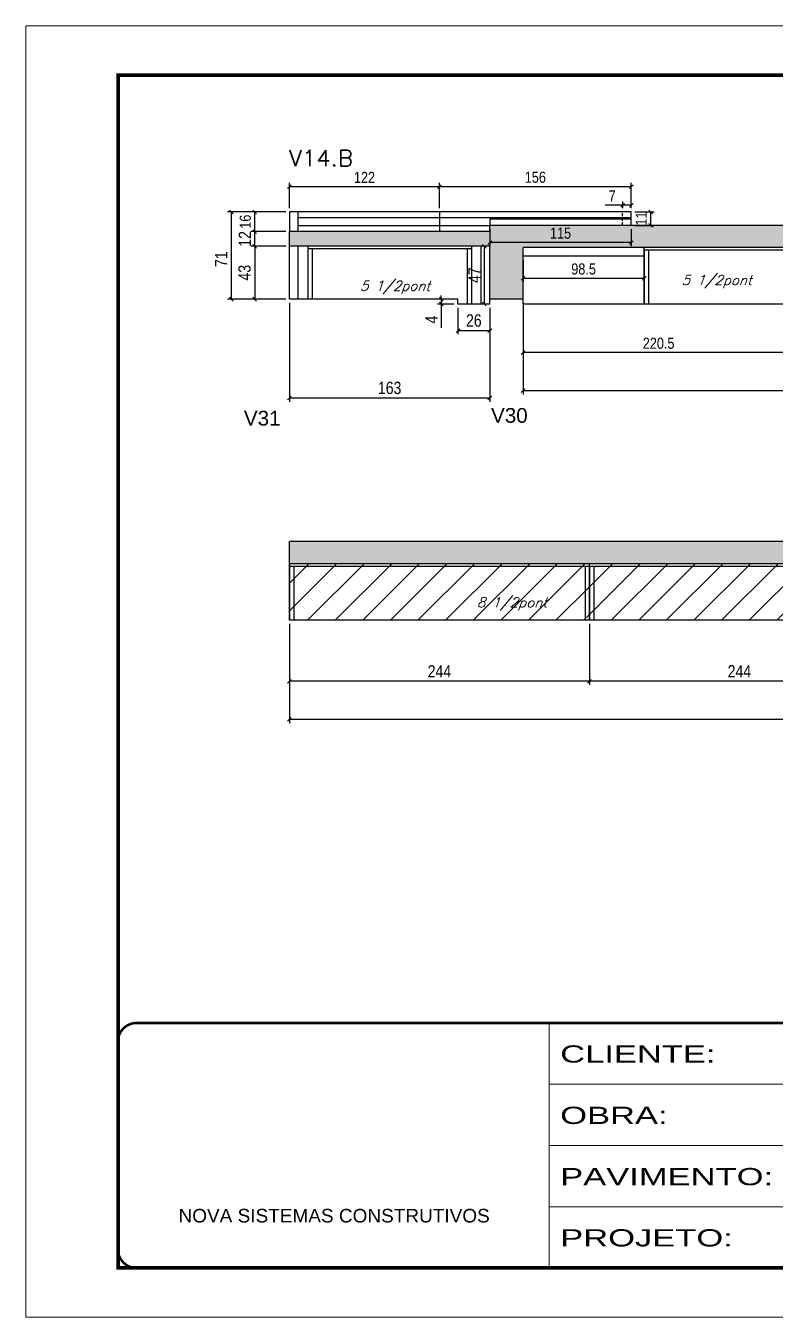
# Model space of a CAD drawing. Extents: x -10448 to -1189, y -11772 to 17235.
# Drawn here: x -10448 to -9839, y 10051 to 11101 of the extents above; entities that cross this region are included whole.
import ezdxf

# ---------------------------------------------------------------- set-up
doc = ezdxf.new("R2010")
doc.units = 0
for name, pattern in [('CONTINUO', [0]), ('DASHED', [0.75, 0.5, -0.25]), ('HIDDEN', [0.375, 0.25, -0.125])]:
    doc.linetypes.add(name, pattern=pattern)
for name, color, linetype in [('5', 5, 'Continuous'), ('COTA', 241, 'Continuous'), ('Painéis', 200, 'Continuous'), ('Reaproveitamento', 251, 'Continuous'), ('SARR_2.2x7', 40, 'Continuous'), ('SARR_3.5x7', 81, 'Continuous'), ('SARR_EDITAR', 141, 'Continuous'), ('texto', 7, 'Continuous')]:
    doc.layers.add(name, color=color, linetype=linetype)
for name, color, linetype, lineweight in [('Folhas', 255, 'Continuous', 9), ('SARRAFO DE PRESSAO', 251, 'DASHED', 9), ('Texto Seção', 7, 'Continuous', 15)]:
    doc.layers.add(name, color=color, linetype=linetype, lineweight=lineweight)
doc.styles.add('ARIAL', font='arial.ttf')
doc.styles.add('COTA TECNICA', font='techl___.ttf', dxfattribs={"height": 10})
doc.styles.add('COTA TECNICA-50', font='techl___.ttf', dxfattribs={"height": 9})
doc.styles.add('REGUA-120', font='ROMANS.shx', dxfattribs={"height": 15})
doc.styles.add('Romans', font='romans.shx')
doc.styles.get("Standard").update_dxf_attribs({"font": 'arial.ttf'})
doc.styles.add('Tecnologia', font='')
doc.styles.get('Tecnologia').set_extended_font_data('Forgotten Futurist')
doc.dimstyles.new('COTA PAINEL-50', dxfattribs={"dimtxt": 9, "dimasz": 3, "dimexe": 3, "dimexo": 3, "dimgap": 3, "dimtad": 1, "dimdec": 1, "dimzin": 12, "dimdsep": 46, "dimtxsty": 'COTA TECNICA-50', "dimblk1": 'OBLIQUE', "dimblk2": 'OBLIQUE', "dimsah": 1, "dimcen": 0.9, "dimclrd": 4, "dimclre": 4, "dimclrt": 240, "dimadec": 1, "dimazin": 3, "dimtfac": 1, "dimtdec": 1, "dimtmove": 0, "dimatfit": 3, "dimfxl": 1, "dimtolj": 1, "dimtzin": 12, "dimarcsym": 0})
doc.dimstyles.new('PAINEL', dxfattribs={"dimtxt": 10, "dimasz": 3, "dimexe": 3, "dimexo": 3, "dimgap": 3, "dimtad": 1, "dimdec": 1, "dimzin": 12, "dimdsep": 46, "dimtxsty": 'COTA TECNICA', "dimblk1": 'OBLIQUE', "dimblk2": 'OBLIQUE', "dimsah": 1, "dimcen": 0.9, "dimclrd": 4, "dimclre": 4, "dimclrt": 240, "dimadec": 1, "dimazin": 3, "dimtfac": 1, "dimtdec": 1, "dimtmove": 0, "dimatfit": 3, "dimfxl": 1, "dimtolj": 1, "dimtzin": 12, "dimarcsym": 0})
pattern_1 = [(45, (-146003.818, -21893.775), (-11.2253202, 11.2253202), [])]

# ---------------------------------------------------------------- blocks, each defined once
blk = doc.blocks.new('9999999999')
at = {"color": 30, "linetype": 'CONTINUO'}
for p, q in [((98564.6, 34230.2), (98564.6, 34429.4)), ((98564.6, 34379.6), (99584, 34379.6)), ((98564.6, 34329.8), (99488, 34329.8)), ((98564.6, 34280), (99488, 34280))]:
    blk.add_line(p, q, dxfattribs=at)
at = {"color": 30, "linetype": 'CONTINUO', "const_width": 2}
blk.add_lwpolyline([(99584, 34230.2), (99584, 34414.4, 0.414214), (99569, 34429.4), (98229, 34429.4, 0.414214), (98214, 34414.4), (98214, 34245.2, 0.414214), (98229, 34230.2), (99584, 34230.2)], format="xyb", dxfattribs=at)
at = {"layer": 'Folhas'}
blk.add_lwpolyline([(98139, 34190.2), (99624, 34190.2), (99624, 35240.2), (98139, 35240.2)], close=True, dxfattribs=at)
at = {"layer": 'Folhas', "color": 30, "const_width": 3}
blk.add_lwpolyline([(98214, 34230.2), (99584, 34230.2), (99584, 35200.2), (98214, 35200.2)], close=True, dxfattribs=at)
at = {"color": 7, "linetype": 'Continuous', "ltscale": 5, "style": 'ARIAL'}
blk.add_text('NOVA SISTEMAS CONSTRUTIVOS', height=11.059, dxfattribs=at).set_placement((98263.2, 34267.2))
at = {"layer": 'Folhas', "color": 7, "style": 'Tecnologia', "width": 1.5}
for s, p in [('CLIENTE:', (98573.7, 34397.2)), ('OBRA:', (98573.7, 34347.3)), ('PAVIMENTO:', (98573.7, 34297.5)), ('PROJETO:', (98573.7, 34247.7))]:
    blk.add_text(s, height=14, dxfattribs=at).set_placement(p)
blk = doc.blocks.new('_Oblique')
at = {"color": 0, "linetype": 'ByBlock', "lineweight": -2}
blk.add_line((-0.5, -0.5), (0.5, 0.5), dxfattribs=at)
blk = doc.blocks.new('*D389')
at = {"layer": 'COTA', "color": 4, "linetype": 'ByBlock', "lineweight": -2, "transparency": 16777216}
for p, q in [((-10233.8, 10615), (-10233.8, 10534.4)), ((-9257.8, 10615), (-9257.8, 10534.4)), ((-9257.8, 10537.4), (-10233.8, 10537.4))]:
    blk.add_line(p, q, dxfattribs=at)
at = {"layer": 'Defpoints', "color": 0, "linetype": 'ByBlock', "transparency": 16777216}
for p in [(-10233.8, 10618), (-9257.8, 10618), (-10233.8, 10537.4)]:
    blk.add_point(p, dxfattribs=at)
at = {"layer": 'COTA', "color": 4, "linetype": 'ByBlock', "lineweight": -2, "transparency": 16777216, "xscale": 3, "yscale": 3, "zscale": 3, "rotation": 180}
blk.add_blockref('_Oblique', (-10233.8, 10537.4), dxfattribs=at)
at = {"layer": 'COTA', "color": 4, "linetype": 'ByBlock', "lineweight": -2, "transparency": 16777216, "xscale": 3, "yscale": 3, "zscale": 3}
blk.add_blockref('_Oblique', (-9257.8, 10537.4), dxfattribs=at)
at = {"layer": 'COTA', "color": 240, "linetype": 'ByBlock', "transparency": 16777216, "insert": (-9745.8, 10545.6), "char_height": 10, "attachment_point": 5, "style": 'COTA TECNICA'}
blk.add_mtext('\\A1;976', dxfattribs=at)
blk = doc.blocks.new('*D390')
at = {"layer": 'COTA', "color": 4, "linetype": 'ByBlock', "lineweight": -2, "transparency": 16777216}
for p, q in [((-9989.8, 10593), (-9989.8, 10565.4)), ((-10233.8, 10580.8), (-10233.8, 10565.4)), ((-9989.8, 10568.4), (-10233.8, 10568.4))]:
    blk.add_line(p, q, dxfattribs=at)
at = {"layer": 'Defpoints', "color": 0, "linetype": 'ByBlock', "transparency": 16777216}
for p in [(-9989.8, 10596), (-10233.8, 10583.8), (-10233.8, 10568.4)]:
    blk.add_point(p, dxfattribs=at)
at = {"layer": 'COTA', "color": 4, "linetype": 'ByBlock', "lineweight": -2, "transparency": 16777216, "xscale": 3, "yscale": 3, "zscale": 3, "rotation": 180}
blk.add_blockref('_Oblique', (-10233.8, 10568.4), dxfattribs=at)
at = {"layer": 'COTA', "color": 4, "linetype": 'ByBlock', "lineweight": -2, "transparency": 16777216, "xscale": 3, "yscale": 3, "zscale": 3}
blk.add_blockref('_Oblique', (-9989.8, 10568.4), dxfattribs=at)
at = {"layer": 'COTA', "color": 240, "linetype": 'ByBlock', "transparency": 16777216, "insert": (-10111.8, 10576.5), "char_height": 10, "attachment_point": 5, "style": 'COTA TECNICA'}
blk.add_mtext('\\A1;244', dxfattribs=at)
blk = doc.blocks.new('*D1468')
at = {"layer": 'COTA', "color": 4, "linetype": 'ByBlock', "lineweight": -2, "transparency": 16777216}
for p, q in [((-9989.8, 10615), (-9989.8, 10565.4)), ((-9745.8, 10615), (-9745.8, 10565.4)), ((-9745.8, 10568.4), (-9989.8, 10568.4))]:
    blk.add_line(p, q, dxfattribs=at)
at = {"layer": 'Defpoints', "color": 0, "linetype": 'ByBlock', "transparency": 16777216}
for p in [(-9989.8, 10618), (-9745.8, 10618), (-9989.8, 10568.4)]:
    blk.add_point(p, dxfattribs=at)
at = {"layer": 'COTA', "color": 4, "linetype": 'ByBlock', "lineweight": -2, "transparency": 16777216, "xscale": 3, "yscale": 3, "zscale": 3, "rotation": 180}
blk.add_blockref('_Oblique', (-9989.8, 10568.4), dxfattribs=at)
at = {"layer": 'COTA', "color": 4, "linetype": 'ByBlock', "lineweight": -2, "transparency": 16777216, "xscale": 3, "yscale": 3, "zscale": 3}
blk.add_blockref('_Oblique', (-9745.8, 10568.4), dxfattribs=at)
at = {"layer": 'COTA', "color": 240, "linetype": 'ByBlock', "transparency": 16777216, "insert": (-9867.8, 10576.5), "char_height": 10, "attachment_point": 5, "style": 'COTA TECNICA'}
blk.add_mtext('\\A1;244', dxfattribs=at)
blk = doc.blocks.new('*D396')
at = {"layer": 'COTA', "color": 4, "linetype": 'ByBlock', "lineweight": -2, "transparency": 16777216}
for p, q in [((-10043.7, 10876.1), (-10043.7, 10801.6)), ((-9091.2, 10872.1), (-9091.2, 10801.6)), ((-9091.2, 10804.6), (-10043.7, 10804.6))]:
    blk.add_line(p, q, dxfattribs=at)
at = {"layer": 'Defpoints', "color": 0, "linetype": 'ByBlock', "transparency": 16777216}
for p in [(-10043.7, 10879.1), (-9091.2, 10875.1), (-10043.7, 10804.6)]:
    blk.add_point(p, dxfattribs=at)
at = {"layer": 'COTA', "color": 4, "linetype": 'ByBlock', "lineweight": -2, "transparency": 16777216, "xscale": 3, "yscale": 3, "zscale": 3, "rotation": 180}
blk.add_blockref('_Oblique', (-10043.7, 10804.6), dxfattribs=at)
at = {"layer": 'COTA', "color": 4, "linetype": 'ByBlock', "lineweight": -2, "transparency": 16777216, "xscale": 3, "yscale": 3, "zscale": 3}
blk.add_blockref('_Oblique', (-9091.2, 10804.6), dxfattribs=at)
at = {"layer": 'COTA', "color": 240, "linetype": 'ByBlock', "transparency": 16777216, "insert": (-9567.5, 10812.7), "char_height": 10, "attachment_point": 5, "style": 'COTA TECNICA'}
blk.add_mtext('\\A1;952.5', dxfattribs=at)
blk = doc.blocks.new('*D1470')
at = {"layer": 'COTA', "color": 4, "linetype": 'ByBlock', "lineweight": -2, "transparency": 16777216}
for p, q in [((-10233.8, 10876.1), (-10233.8, 10795.7)), ((-10070.8, 10872.1), (-10070.8, 10795.7)), ((-10070.8, 10798.7), (-10233.8, 10798.7))]:
    blk.add_line(p, q, dxfattribs=at)
at = {"layer": 'Defpoints', "color": 0, "linetype": 'ByBlock', "transparency": 16777216}
for p in [(-10233.8, 10879.1), (-10070.8, 10875.1), (-10233.8, 10798.7)]:
    blk.add_point(p, dxfattribs=at)
at = {"layer": 'COTA', "color": 4, "linetype": 'ByBlock', "lineweight": -2, "transparency": 16777216, "xscale": 3, "yscale": 3, "zscale": 3, "rotation": 180}
blk.add_blockref('_Oblique', (-10233.8, 10798.7), dxfattribs=at)
at = {"layer": 'COTA', "color": 4, "linetype": 'ByBlock', "lineweight": -2, "transparency": 16777216, "xscale": 3, "yscale": 3, "zscale": 3}
blk.add_blockref('_Oblique', (-10070.8, 10798.7), dxfattribs=at)
at = {"layer": 'COTA', "color": 240, "linetype": 'ByBlock', "transparency": 16777216, "insert": (-10152.3, 10806.9), "char_height": 10, "attachment_point": 5, "style": 'COTA TECNICA'}
blk.add_mtext('\\A1;163', dxfattribs=at)
blk = doc.blocks.new('*D397')
at = {"layer": 'COTA', "color": 4, "linetype": 'ByBlock', "lineweight": -2, "transparency": 16777216}
for p, q in [((-10236.8, 10922.1), (-10265.1, 10922.1)), ((-10262.1, 10922.1), (-10262.1, 10879.1)), ((-10236.8, 10879.1), (-10265.1, 10879.1))]:
    blk.add_line(p, q, dxfattribs=at)
at = {"layer": 'Defpoints', "color": 0, "linetype": 'ByBlock', "transparency": 16777216}
for p in [(-10233.8, 10922.1), (-10262.1, 10879.1), (-10233.8, 10879.1)]:
    blk.add_point(p, dxfattribs=at)
at = {"layer": 'COTA', "color": 4, "linetype": 'ByBlock', "lineweight": -2, "transparency": 16777216, "xscale": 3, "yscale": 3, "zscale": 3}
for p, rotation in [((-10262.1, 10922.1), 90), ((-10262.1, 10879.1), 270)]:
    blk.add_blockref('_Oblique', p, dxfattribs=dict(at, rotation=rotation))
at = {"layer": 'COTA', "color": 240, "linetype": 'ByBlock', "transparency": 16777216, "insert": (-10270.3, 10900.6), "char_height": 10, "attachment_point": 5, "rotation": 90, "style": 'COTA TECNICA'}
blk.add_mtext('\\A1;43', dxfattribs=at)
blk = doc.blocks.new('*D398')
at = {"layer": 'COTA', "color": 4, "linetype": 'ByBlock', "lineweight": -2, "transparency": 16777216}
for p, q in [((-10236.8, 10934.1), (-10265.1, 10934.1)), ((-10262.1, 10922.1), (-10262.1, 10934.1)), ((-10236.8, 10922.1), (-10265.1, 10922.1))]:
    blk.add_line(p, q, dxfattribs=at)
at = {"layer": 'Defpoints', "color": 0, "linetype": 'ByBlock', "transparency": 16777216}
for p in [(-10262.1, 10934.1), (-10233.8, 10934.1), (-10233.8, 10922.1)]:
    blk.add_point(p, dxfattribs=at)
at = {"layer": 'COTA', "color": 4, "linetype": 'ByBlock', "lineweight": -2, "transparency": 16777216, "xscale": 3, "yscale": 3, "zscale": 3}
for p, rotation in [((-10262.1, 10934.1), 90), ((-10262.1, 10922.1), 270)]:
    blk.add_blockref('_Oblique', p, dxfattribs=dict(at, rotation=rotation))
at = {"layer": 'COTA', "color": 240, "linetype": 'ByBlock', "transparency": 16777216, "insert": (-10270.1, 10928.1), "char_height": 10, "attachment_point": 5, "rotation": 90, "style": 'COTA TECNICA'}
blk.add_mtext('\\A1;12', dxfattribs=at)
blk = doc.blocks.new('*D399')
at = {"layer": 'COTA', "color": 4, "linetype": 'ByBlock', "lineweight": -2, "transparency": 16777216}
for p, q in [((-10236.8, 10950.1), (-10284.2, 10950.1)), ((-10281.2, 10950.1), (-10281.2, 10879.1)), ((-10236.8, 10879.1), (-10284.2, 10879.1))]:
    blk.add_line(p, q, dxfattribs=at)
at = {"layer": 'Defpoints', "color": 0, "linetype": 'ByBlock', "transparency": 16777216}
for p in [(-10233.8, 10950.1), (-10281.2, 10879.1), (-10233.8, 10879.1)]:
    blk.add_point(p, dxfattribs=at)
at = {"layer": 'COTA', "color": 4, "linetype": 'ByBlock', "lineweight": -2, "transparency": 16777216, "xscale": 3, "yscale": 3, "zscale": 3}
for p, rotation in [((-10281.2, 10950.1), 90), ((-10281.2, 10879.1), 270)]:
    blk.add_blockref('_Oblique', p, dxfattribs=dict(at, rotation=rotation))
at = {"layer": 'COTA', "color": 240, "linetype": 'ByBlock', "transparency": 16777216, "insert": (-10289.3, 10911.6), "char_height": 10, "attachment_point": 5, "rotation": 90, "style": 'COTA TECNICA'}
blk.add_mtext('\\A1;71', dxfattribs=at)
blk = doc.blocks.new('*D1471')
at = {"layer": 'COTA', "color": 4, "linetype": 'ByBlock', "lineweight": -2, "transparency": 16777216}
for p, q in [((-10236.8, 10950.1), (-10265.1, 10950.1)), ((-10262.1, 10934.1), (-10262.1, 10950.1)), ((-10236.8, 10934.1), (-10265.1, 10934.1))]:
    blk.add_line(p, q, dxfattribs=at)
at = {"layer": 'Defpoints', "color": 0, "linetype": 'ByBlock', "transparency": 16777216}
for p in [(-10262.1, 10950.1), (-10233.8, 10950.1), (-10233.8, 10934.1)]:
    blk.add_point(p, dxfattribs=at)
at = {"layer": 'COTA', "color": 4, "linetype": 'ByBlock', "lineweight": -2, "transparency": 16777216, "xscale": 3, "yscale": 3, "zscale": 3}
for p, rotation in [((-10262.1, 10950.1), 90), ((-10262.1, 10934.1), 270)]:
    blk.add_blockref('_Oblique', p, dxfattribs=dict(at, rotation=rotation))
at = {"layer": 'COTA', "color": 240, "linetype": 'ByBlock', "transparency": 16777216, "insert": (-10269.7, 10942.1), "char_height": 9, "attachment_point": 5, "rotation": 90, "style": 'COTA TECNICA-50'}
blk.add_mtext('\\A1;16', dxfattribs=at)
blk = doc.blocks.new('*D1472')
at = {"layer": 'COTA', "color": 4, "linetype": 'ByBlock', "lineweight": -2, "transparency": 16777216}
for p, q in [((-10043.7, 10876.1), (-10043.7, 10832.6)), ((-9823.2, 10872.1), (-9823.2, 10832.6)), ((-9823.2, 10835.6), (-10043.7, 10835.6))]:
    blk.add_line(p, q, dxfattribs=at)
at = {"layer": 'Defpoints', "color": 0, "linetype": 'ByBlock', "transparency": 16777216}
for p in [(-10043.7, 10879.1), (-9823.2, 10875.1), (-10043.7, 10835.6)]:
    blk.add_point(p, dxfattribs=at)
at = {"layer": 'COTA', "color": 4, "linetype": 'ByBlock', "lineweight": -2, "transparency": 16777216, "xscale": 3, "yscale": 3, "zscale": 3, "rotation": 180}
blk.add_blockref('_Oblique', (-10043.7, 10835.6), dxfattribs=at)
at = {"layer": 'COTA', "color": 4, "linetype": 'ByBlock', "lineweight": -2, "transparency": 16777216, "xscale": 3, "yscale": 3, "zscale": 3}
blk.add_blockref('_Oblique', (-9823.2, 10835.6), dxfattribs=at)
at = {"layer": 'COTA', "color": 240, "linetype": 'ByBlock', "transparency": 16777216, "insert": (-9933.5, 10843.2), "char_height": 9, "attachment_point": 5, "style": 'COTA TECNICA-50'}
blk.add_mtext('\\A1;220.5', dxfattribs=at)
blk = doc.blocks.new('*D1473')
at = {"layer": 'COTA', "color": 4, "linetype": 'ByBlock', "lineweight": -2, "transparency": 16777216}
for p, q in [((-10233.8, 10953.1), (-10233.8, 10973.6)), ((-10111.8, 10953.1), (-10111.8, 10973.6)), ((-10233.8, 10970.6), (-10111.8, 10970.6))]:
    blk.add_line(p, q, dxfattribs=at)
at = {"layer": 'Defpoints', "color": 0, "linetype": 'ByBlock', "transparency": 16777216}
for p in [(-10111.8, 10970.6), (-10233.8, 10950.1), (-10111.8, 10950.1)]:
    blk.add_point(p, dxfattribs=at)
at = {"layer": 'COTA', "color": 4, "linetype": 'ByBlock', "lineweight": -2, "transparency": 16777216, "xscale": 3, "yscale": 3, "zscale": 3, "rotation": 180}
blk.add_blockref('_Oblique', (-10233.8, 10970.6), dxfattribs=at)
at = {"layer": 'COTA', "color": 4, "linetype": 'ByBlock', "lineweight": -2, "transparency": 16777216, "xscale": 3, "yscale": 3, "zscale": 3}
blk.add_blockref('_Oblique', (-10111.8, 10970.6), dxfattribs=at)
at = {"layer": 'COTA', "color": 240, "linetype": 'ByBlock', "transparency": 16777216, "insert": (-10172.8, 10978.1), "char_height": 9, "attachment_point": 5, "style": 'COTA TECNICA-50'}
blk.add_mtext('\\A1;122', dxfattribs=at)
blk = doc.blocks.new('*D1474')
at = {"layer": 'COTA', "color": 4, "linetype": 'ByBlock', "lineweight": -2, "transparency": 16777216}
for p, q in [((-10111.8, 10953.1), (-10111.8, 10973.6)), ((-9955.8, 10953.1), (-9955.8, 10973.6)), ((-10111.8, 10970.6), (-9955.8, 10970.6))]:
    blk.add_line(p, q, dxfattribs=at)
at = {"layer": 'Defpoints', "color": 0, "linetype": 'ByBlock', "transparency": 16777216}
for p in [(-9955.8, 10970.6), (-10111.8, 10950.1), (-9955.8, 10950.1)]:
    blk.add_point(p, dxfattribs=at)
at = {"layer": 'COTA', "color": 4, "linetype": 'ByBlock', "lineweight": -2, "transparency": 16777216, "xscale": 3, "yscale": 3, "zscale": 3, "rotation": 180}
blk.add_blockref('_Oblique', (-10111.8, 10970.6), dxfattribs=at)
at = {"layer": 'COTA', "color": 4, "linetype": 'ByBlock', "lineweight": -2, "transparency": 16777216, "xscale": 3, "yscale": 3, "zscale": 3}
blk.add_blockref('_Oblique', (-9955.8, 10970.6), dxfattribs=at)
at = {"layer": 'COTA', "color": 240, "linetype": 'ByBlock', "transparency": 16777216, "insert": (-10033.8, 10978.2), "char_height": 9, "attachment_point": 5, "style": 'COTA TECNICA-50'}
blk.add_mtext('\\A1;156', dxfattribs=at)
blk = doc.blocks.new('*D1475')
at = {"layer": 'COTA', "color": 4, "linetype": 'ByBlock', "lineweight": -2, "transparency": 16777216}
for p, q in [((-9952.8, 10950.1), (-9937, 10950.1)), ((-9940, 10950.1), (-9940, 10939.1)), ((-9952.8, 10939.1), (-9937, 10939.1))]:
    blk.add_line(p, q, dxfattribs=at)
at = {"layer": 'Defpoints', "color": 0, "linetype": 'ByBlock', "transparency": 16777216}
for p in [(-9955.8, 10950.1), (-9955.8, 10939.1), (-9940, 10939.1)]:
    blk.add_point(p, dxfattribs=at)
at = {"layer": 'COTA', "color": 4, "linetype": 'ByBlock', "lineweight": -2, "transparency": 16777216, "xscale": 3, "yscale": 3, "zscale": 3}
for p, rotation in [((-9940, 10950.1), 90), ((-9940, 10939.1), 270)]:
    blk.add_blockref('_Oblique', p, dxfattribs=dict(at, rotation=rotation))
at = {"layer": 'COTA', "color": 240, "linetype": 'ByBlock', "transparency": 16777216, "insert": (-9947.6, 10944.6), "char_height": 9, "attachment_point": 5, "rotation": 90, "style": 'COTA TECNICA-50'}
blk.add_mtext('\\A1;11', dxfattribs=at)
blk = doc.blocks.new('*D1476')
at = {"layer": 'COTA', "color": 4, "linetype": 'ByBlock', "lineweight": -2, "transparency": 16777216}
for p, q in [((-10070.8, 10936.1), (-10070.8, 10922.1)), ((-9955.8, 10936.1), (-9955.8, 10922.1)), ((-9955.8, 10925.1), (-10070.8, 10925.1))]:
    blk.add_line(p, q, dxfattribs=at)
at = {"layer": 'Defpoints', "color": 0, "linetype": 'ByBlock', "transparency": 16777216}
for p in [(-10070.8, 10939.1), (-9955.8, 10939.1), (-10070.8, 10925.1)]:
    blk.add_point(p, dxfattribs=at)
at = {"layer": 'COTA', "color": 4, "linetype": 'ByBlock', "lineweight": -2, "transparency": 16777216, "xscale": 3, "yscale": 3, "zscale": 3, "rotation": 180}
blk.add_blockref('_Oblique', (-10070.8, 10925.1), dxfattribs=at)
at = {"layer": 'COTA', "color": 4, "linetype": 'ByBlock', "lineweight": -2, "transparency": 16777216, "xscale": 3, "yscale": 3, "zscale": 3}
blk.add_blockref('_Oblique', (-9955.8, 10925.1), dxfattribs=at)
at = {"layer": 'COTA', "color": 240, "linetype": 'ByBlock', "transparency": 16777216, "insert": (-10013.3, 10932.7), "char_height": 9, "attachment_point": 5, "style": 'COTA TECNICA-50'}
blk.add_mtext('\\A1;115', dxfattribs=at)
blk = doc.blocks.new('*D1455')
at = {"layer": 'COTA', "color": 4, "linetype": 'ByBlock', "lineweight": -2, "transparency": 16777216}
for p, q in [((-9962.7, 10955.5), (-9976.9, 10955.5)), ((-9962.7, 10953.1), (-9962.7, 10958.5)), ((-9955.7, 10955.5), (-9962.7, 10955.5)), ((-9955.7, 10953.1), (-9955.7, 10958.5))]:
    blk.add_line(p, q, dxfattribs=at)
at = {"layer": 'Defpoints', "color": 0, "linetype": 'ByBlock', "transparency": 16777216}
for p in [(-9962.7, 10955.5), (-9962.7, 10950.1), (-9955.7, 10950.1)]:
    blk.add_point(p, dxfattribs=at)
at = {"layer": 'COTA', "color": 4, "linetype": 'ByBlock', "lineweight": -2, "transparency": 16777216, "xscale": 3, "yscale": 3, "zscale": 3, "rotation": 180}
blk.add_blockref('_Oblique', (-9962.7, 10955.5), dxfattribs=at)
at = {"layer": 'COTA', "color": 4, "linetype": 'ByBlock', "lineweight": -2, "transparency": 16777216, "xscale": 3, "yscale": 3, "zscale": 3}
blk.add_blockref('_Oblique', (-9955.7, 10955.5), dxfattribs=at)
at = {"layer": 'COTA', "color": 240, "linetype": 'ByBlock', "transparency": 16777216, "insert": (-9971.3, 10963), "char_height": 9, "attachment_point": 5, "style": 'COTA TECNICA-50'}
blk.add_mtext('\\A1;7', dxfattribs=at)
blk = doc.blocks.new('*D1456')
at = {"layer": 'COTA', "color": 4, "linetype": 'ByBlock', "lineweight": -2, "transparency": 16777216}
for p, q in [((-10043.7, 10911.1), (-10043.7, 10893)), ((-9945.2, 10911.1), (-9945.2, 10893)), ((-9945.2, 10896), (-10043.7, 10896))]:
    blk.add_line(p, q, dxfattribs=at)
at = {"layer": 'Defpoints', "color": 0, "linetype": 'ByBlock', "transparency": 16777216}
for p in [(-10043.7, 10914.1), (-9945.2, 10914.1), (-10043.7, 10896)]:
    blk.add_point(p, dxfattribs=at)
at = {"layer": 'COTA', "color": 4, "linetype": 'ByBlock', "lineweight": -2, "transparency": 16777216, "xscale": 3, "yscale": 3, "zscale": 3, "rotation": 180}
blk.add_blockref('_Oblique', (-10043.7, 10896), dxfattribs=at)
at = {"layer": 'COTA', "color": 4, "linetype": 'ByBlock', "lineweight": -2, "transparency": 16777216, "xscale": 3, "yscale": 3, "zscale": 3}
blk.add_blockref('_Oblique', (-9945.2, 10896), dxfattribs=at)
at = {"layer": 'COTA', "color": 240, "linetype": 'ByBlock', "transparency": 16777216, "insert": (-9994.5, 10903.6), "char_height": 9, "attachment_point": 5, "style": 'COTA TECNICA-50'}
blk.add_mtext('\\A1;98.5', dxfattribs=at)
blk = doc.blocks.new('*D2272')
at = {"layer": 'COTA', "color": 4, "lineweight": -2, "transparency": 16777216}
for p, q in [((-10073.8, 10922.1), (-10078.3, 10922.1)), ((-10075.3, 10922.1), (-10075.3, 10875.1)), ((-10073.8, 10875.1), (-10078.3, 10875.1))]:
    blk.add_line(p, q, dxfattribs=at)
at = {"layer": 'Defpoints', "color": 0, "transparency": 16777216}
for p in [(-10070.8, 10922.1), (-10075.3, 10875.1), (-10070.8, 10875.1)]:
    blk.add_point(p, dxfattribs=at)
at = {"layer": 'COTA', "color": 4, "lineweight": -2, "transparency": 16777216, "xscale": 3, "yscale": 3, "zscale": 3}
for p, rotation in [((-10075.3, 10922.1), 90), ((-10075.3, 10875.1), 270)]:
    blk.add_blockref('_Oblique', p, dxfattribs=dict(at, rotation=rotation))
at = {"layer": 'COTA', "color": 240, "transparency": 16777216, "insert": (-10083.3, 10898.6), "char_height": 10, "attachment_point": 5, "rotation": 90, "style": 'COTA TECNICA'}
blk.add_mtext('\\A1;47', dxfattribs=at)
blk = doc.blocks.new('*D2273')
at = {"layer": 'COTA', "color": 4, "lineweight": -2, "transparency": 16777216}
for p, q in [((-10099.8, 10879.1), (-10113.3, 10879.1)), ((-10110.3, 10879.1), (-10110.3, 10882.1)), ((-10110.3, 10879.1), (-10110.3, 10875.1)), ((-10099.8, 10875.1), (-10113.3, 10875.1)), ((-10110.3, 10875.1), (-10110.3, 10855.9))]:
    blk.add_line(p, q, dxfattribs=at)
at = {"layer": 'Defpoints', "color": 0, "transparency": 16777216}
for p in [(-10096.8, 10879.1), (-10110.3, 10875.1), (-10096.8, 10875.1)]:
    blk.add_point(p, dxfattribs=at)
at = {"layer": 'COTA', "color": 4, "lineweight": -2, "transparency": 16777216, "xscale": 3, "yscale": 3, "zscale": 3}
for p, rotation in [((-10110.3, 10879.1), 270), ((-10110.3, 10875.1), 90)]:
    blk.add_blockref('_Oblique', p, dxfattribs=dict(at, rotation=rotation))
at = {"layer": 'COTA', "color": 240, "transparency": 16777216, "insert": (-10118.3, 10862.5), "char_height": 10, "attachment_point": 5, "rotation": 90, "style": 'COTA TECNICA'}
blk.add_mtext('\\A1;4', dxfattribs=at)
blk = doc.blocks.new('*D2274')
at = {"layer": 'COTA', "color": 4, "lineweight": -2, "transparency": 16777216}
for p, q in [((-10096.8, 10872.1), (-10096.8, 10850.6)), ((-10070.8, 10872.1), (-10070.8, 10850.6)), ((-10096.8, 10853.6), (-10070.8, 10853.6))]:
    blk.add_line(p, q, dxfattribs=at)
at = {"layer": 'Defpoints', "color": 0, "transparency": 16777216}
for p in [(-10096.8, 10875.1), (-10070.8, 10875.1), (-10070.8, 10853.6)]:
    blk.add_point(p, dxfattribs=at)
at = {"layer": 'COTA', "color": 4, "lineweight": -2, "transparency": 16777216, "xscale": 3, "yscale": 3, "zscale": 3, "rotation": 180}
blk.add_blockref('_Oblique', (-10096.8, 10853.6), dxfattribs=at)
at = {"layer": 'COTA', "color": 4, "lineweight": -2, "transparency": 16777216, "xscale": 3, "yscale": 3, "zscale": 3}
blk.add_blockref('_Oblique', (-10070.8, 10853.6), dxfattribs=at)
at = {"layer": 'COTA', "color": 240, "transparency": 16777216, "insert": (-10083.8, 10861.7), "char_height": 10, "attachment_point": 5, "style": 'COTA TECNICA'}
blk.add_mtext('\\A1;26', dxfattribs=at)

msp = doc.modelspace()

# ---------------------------------------------------------------- hatches: boundary and pattern name
at = {"layer": 'COTA', "linetype": 'ByBlock'}
h = msp.add_hatch(dxfattribs=at)
h.set_pattern_fill('AR-CONC', color=256, scale=0.03)
h.set_pattern_definition([(50, (-145837.2827, -21385.4775), (5.46554007, -0.47817257), [0.5715, -6.2865]), (355, (-145837.2827, -21385.4775), (-1.05730264, 5.73170536), [0.4572, -5.02921753]), (100.4514447, (-145836.827, -21385.5174), (4.40823741, 5.25353256), [0.48570026, -5.34270734]), (46.1842, (-145837.283, -21383.9535), (8.13237123, -1.26126984), [0.85725, -9.42975]), (96.6355576, (-145836.605, -21384.059), (7.122124, 7.42278374), [0.7285507, -8.01406824]), (351.184151, (-145837.283, -21383.9535), (7.122124, 7.42278374), [0.685799, -7.54379196]), (21, (-145836.5207, -21384.3345), (4.54843174, -3.06795595), [0.5715, -6.2865]), (326, (-145836.5207, -21384.3345), (1.85406085, 5.52563898), [0.4572, -5.0292]), (71.451445, (-145836.1417, -21384.59), (6.40249258, 2.45768307), [0.48570026, -5.34269813]), (37.5, (-145837.2827, -21385.4775), (0.092658098, 2.536651166), [0, -4.96824, 0, -5.1054, 0, -5.04825]), (7.5, (-145837.2827, -21385.4775), (2.004589875, 3.005417245), [0, -2.91084, 0, -4.85394, 0, -1.92405]), (327.5, (-145838.982, -21385.4775), (4.067717855, -0.17186232), [0, -1.905, 0, -5.9436, 0, -7.8867]), (317.5, (-145839.744, -21385.4775), (4.44387544, 0.76279473), [0, -2.4765, 0, -3.94716, 0, -5.6007])])
h.paths.add_polyline_path([(-9955.78, 10939.1), (-10070.78, 10939.1), (-10070.78, 10934.1), (-10233.78, 10934.1), (-10233.78, 10922.1), (-10070.78, 10922.1), (-10070.78, 10879.1), (-10043.74, 10879.1), (-10043.74, 10921.1), (-9091.24, 10921.1), (-9091.24, 10939.1)])
h = msp.add_hatch(dxfattribs=at)
h.set_pattern_fill('AR-CONC', color=256, scale=0.03)
h.set_pattern_definition([(50, (-146003.818, -21893.775), (5.46554007, -0.47817257), [0.5715, -6.2865]), (355, (-146003.818, -21893.775), (-1.05730264, 5.73170536), [0.4572, -5.02921753]), (100.4514447, (-146003.3623, -21893.815), (4.40823741, 5.25353256), [0.48570026, -5.34270734]), (46.1842, (-146003.818, -21892.251), (8.13237123, -1.26126984), [0.85725, -9.42975]), (96.6355576, (-146003.14, -21892.356), (7.122124, 7.42278374), [0.7285507, -8.01406824]), (351.184151, (-146003.818, -21892.251), (7.122124, 7.42278374), [0.685799, -7.54379196]), (21, (-146003.056, -21892.632), (4.54843174, -3.06795595), [0.5715, -6.2865]), (326, (-146003.056, -21892.632), (1.85406085, 5.52563898), [0.4572, -5.0292]), (71.451445, (-146002.677, -21892.8877), (6.40249258, 2.45768307), [0.48570026, -5.34269813]), (37.5, (-146003.8178, -21893.775), (0.092658098, 2.536651166), [0, -4.96824, 0, -5.1054, 0, -5.04825]), (7.5, (-146003.8178, -21893.775), (2.004589875, 3.005417245), [0, -2.91084, 0, -4.85394, 0, -1.92405]), (327.5, (-146005.517, -21893.775), (4.067717855, -0.17186232), [0, -1.905, 0, -5.9436, 0, -7.8867]), (317.5, (-146006.279, -21893.775), (4.44387544, 0.76279473), [0, -2.4765, 0, -3.94716, 0, -5.6007])])
h.paths.add_polyline_path([(-10233.78, 10682.02), (-10233.78, 10664.02), (-9257.78, 10664.02), (-9257.78, 10682.02)])
at = {"layer": 'Reaproveitamento', "linetype": 'ByBlock'}
h = msp.add_hatch(dxfattribs=at)
h.set_pattern_fill('ANSI31', color=256, scale=5)
h.set_pattern_definition(pattern_1)
h.paths.add_polyline_path([(-10233.78, 10664.02), (-10233.78, 10618.02), (-9989.78, 10618.02), (-9989.78, 10664.02)])
h = msp.add_hatch(dxfattribs=at)
h.set_pattern_fill('ANSI31', color=256, scale=5)
h.set_pattern_definition(pattern_1)
h.paths.add_polyline_path([(-9989.78, 10664.02), (-9989.78, 10618.02), (-9745.78, 10618.02), (-9745.78, 10664.02)])

# ---------------------------------------------------------------- linework, layer by layer
at = {"layer": 'COTA', "linetype": 'ByBlock'}
for p, q in [((-10233.78, 10922.1), (-10233.78, 10934.1)), ((-9091.24, 10939.1), (-9955.78, 10939.1)), ((-10043.74, 10879.1), (-10070.78, 10879.1)), ((-9257.78, 10682.02), (-10233.78, 10682.02)), ((-10233.78, 10664.02), (-10233.78, 10682.02))]:
    msp.add_line(p, q, dxfattribs=at)
at = {"layer": 'Painéis', "linetype": 'ByBlock'}
for p, q in [((-9955.78, 10950.1), (-10233.78, 10950.1)), ((-10233.78, 10950.1), (-10233.78, 10934.1)), ((-10111.78, 10950.1), (-10111.78, 10934.1)), ((-9955.78, 10939.1), (-9955.78, 10950.1)), ((-10070.78, 10934.1), (-10233.78, 10934.1)), ((-9955.78, 10939.1), (-10070.78, 10939.1)), ((-10070.78, 10934.1), (-10070.78, 10939.1)), ((-10070.78, 10922.1), (-10233.78, 10922.1)), ((-10233.78, 10879.1), (-10233.78, 10922.1)), ((-10070.78, 10875.1), (-10070.78, 10922.1)), ((-9091.24, 10921.1), (-10043.74, 10921.1)), ((-10043.74, 10875.1), (-10043.74, 10921.1)), ((-9945.24, 10875.1), (-9945.24, 10921.1)), ((-10096.78, 10879.1), (-10233.78, 10879.1)), ((-10096.78, 10875.1), (-10096.78, 10879.1)), ((-10070.78, 10875.1), (-10096.78, 10875.1)), ((-9091.24, 10875.1), (-10043.74, 10875.1)), ((-9257.78, 10664.02), (-10233.78, 10664.02)), ((-10233.78, 10618.02), (-10233.78, 10664.02)), ((-9989.78, 10618.02), (-9989.78, 10664.02)), ((-9257.78, 10618.02), (-10233.78, 10618.02))]:
    msp.add_line(p, q, dxfattribs=at)
at = {"layer": 'SARR_2.2x7', "linetype": 'Continuous'}
for p, q in [((-10226.78, 10934.1), (-10226.78, 10950.1)), ((-10226.78, 10879.1), (-10226.78, 10922.1)), ((-10077.78, 10875.1), (-10077.78, 10922.1)), ((-10085.78, 10919.9), (-10218.78, 10919.9)), ((-9945.24, 10914.1), (-10043.74, 10914.1)), ((-9823.24, 10918.9), (-9945.24, 10918.9)), ((-9989.78, 10661.82), (-10233.78, 10661.82)), ((-9745.78, 10661.82), (-9989.78, 10661.82))]:
    msp.add_line(p, q, dxfattribs=at)
at = {"layer": 'SARR_2.2x7', "linetype": 'HIDDEN', "ltscale": 10}
msp.add_line((-9962.75, 10939.1), (-9962.75, 10950.1), dxfattribs=at)
at = {"layer": 'SARR_3.5x7'}
for p, q in [((-10218.78, 10922.1), (-10218.78, 10879.1)), ((-10085.78, 10922.1), (-10085.78, 10875.1)), ((-10215.28, 10919.9), (-10215.28, 10879.1)), ((-10089.28, 10919.9), (-10089.28, 10875.1)), ((-9945.24, 10918.9), (-9945.24, 10875.1)), ((-9941.74, 10918.9), (-9941.74, 10875.1)), ((-10215.28, 10879.1), (-10218.78, 10879.1)), ((-10085.78, 10875.1), (-10089.28, 10875.1)), ((-10025.24, 10875.1), (-10028.74, 10875.1)), ((-9941.74, 10875.1), (-9945.24, 10875.1)), ((-10233.78, 10664.02), (-10233.78, 10618.02)), ((-10230.28, 10661.82), (-10230.28, 10618.02)), ((-9993.28, 10661.82), (-9993.28, 10618.02)), ((-9989.78, 10661.82), (-9989.78, 10618.02)), ((-9986.28, 10661.82), (-9986.28, 10618.02)), ((-10230.28, 10618.02), (-10233.78, 10618.02)), ((-9989.78, 10618.02), (-9993.28, 10618.02)), ((-9986.28, 10618.02), (-9989.78, 10618.02))]:
    msp.add_line(p, q, dxfattribs=at)
at = {"layer": 'SARR_EDITAR', "linetype": 'Continuous'}
for p, q in [((-9955.75, 10945.1), (-10226.78, 10945.1)), ((-10070.78, 10944.1), (-10070.78, 10939.1))]:
    msp.add_line(p, q, dxfattribs=at)
at = {"layer": 'SARR_EDITAR', "linetype": 'ByBlock'}
msp.add_line((-10226.78, 10939.1), (-10070.78, 10939.1), dxfattribs=at)
at = {"layer": 'SARR_EDITAR', "linetype": 'Continuous'}
msp.add_lwpolyline([(-9955.75, 10944.1), (-10070.78, 10944.1)], dxfattribs=at)

# ---------------------------------------------------------------- block references
at = {"layer": 'SARRAFO DE PRESSAO', "color": 6, "linetype": 'ByBlock'}
msp.add_blockref('9999999999', (-108587.26, -24138.85), dxfattribs=at)

# ---------------------------------------------------------------- texts
at = {"layer": '5', "linetype": 'Continuous'}
for s, rotation, p in [('V31', 0.00004, (-10270.88, 10776.33)), ('V30', 359.99996, (-10069.82, 10778.56))]:
    msp.add_text(s, height=12, rotation=rotation, dxfattribs=at).set_placement(p)
at = {"layer": 'texto', "color": 2, "char_height": 8, "attachment_point": 5, "style": 'Romans'}
for s, insert in [('{\\Q19;\\C256;5 1/2pont}', (-9886.24, 10893.32)), ('{\\Q19;\\C256;5 1/2pont}', (-10147.89, 10888.64)), ('{\\Q19;\\C256;8 1/2pont}', (-10052.78, 10631.24))]:
    msp.add_mtext(s, dxfattribs=dict(at, insert=insert))
at = {"layer": 'Texto Seção', "style": 'REGUA-120', "width": 1.05}
msp.add_text('V14.B', height=13, dxfattribs=at).set_placement((-10234.18, 10987.26))

# ---------------------------------------------------------------- dimensions: what is measured, and where the dimension line sits
at = {"layer": 'COTA', "linetype": 'ByBlock'}
for base, p1, p2, angle, dimstyle, picture, middle in [((-10111.78, 10970.55), (-10233.78, 10950.1), (-10111.78, 10950.1), 180, 'COTA PAINEL-50', '*D1473', (-10172.78, 10978.11)), ((-10262.06, 10950.1), (-10233.78, 10934.1), (-10233.78, 10950.1), 90, 'COTA PAINEL-50', '*D1471', (-10269.65, 10942.1)), ((-9940.05, 10939.1), (-9955.78, 10950.1), (-9955.78, 10939.1), 90, 'COTA PAINEL-50', '*D1475', (-9947.6, 10944.6)), ((-10070.78, 10925.15), (-9955.78, 10939.1), (-10070.78, 10939.1), 180, 'COTA PAINEL-50', '*D1476', (-10013.28, 10932.75)), ((-10262.06, 10879.1), (-10233.78, 10922.1), (-10233.78, 10879.1), 90, 'PAINEL', '*D397', (-10270.28, 10900.6)), ((-10233.78, 10798.72), (-10070.78, 10875.1), (-10233.78, 10879.1), 180, 'PAINEL', '*D1470', (-10152.28, 10806.94)), ((-10043.74, 10804.6), (-9091.24, 10875.1), (-10043.74, 10879.1), 180, 'PAINEL', '*D396', (-9567.49, 10812.74)), ((-10043.74, 10835.6), (-9823.24, 10875.1), (-10043.74, 10879.1), 180, 'COTA PAINEL-50', '*D1472', (-9933.49, 10843.2)), ((-10233.78, 10537.45), (-9257.78, 10618.02), (-10233.78, 10618.02), 180, 'PAINEL', '*D389', (-9745.78, 10545.58)), ((-9989.78, 10568.44), (-9745.78, 10618.02), (-9989.78, 10618.02), 180, 'PAINEL', '*D1468', (-9867.78, 10576.51)), ((-10233.78, 10568.44), (-9989.78, 10596.02), (-10233.78, 10583.77), 180, 'PAINEL', '*D390', (-10111.78, 10576.51))]:
    dim = msp.add_linear_dim(base=base, p1=p1, p2=p2, angle=angle, dimstyle=dimstyle, dxfattribs=at)
    dim.commit()
    dim.dimension.update_dxf_attribs({"geometry": picture, "text_midpoint": middle})
dim = msp.add_linear_dim(base=(-9955.78, 10970.55), p1=(-10111.78, 10950.1), p2=(-9955.78, 10950.1), angle=180, dimstyle='COTA PAINEL-50', override={"dimtmove": 1}, dxfattribs=at)
dim.commit()
dim.dimension.update_dxf_attribs({"geometry": '*D1474', "text_midpoint": (-10033.78, 10978.15)})
dim = msp.add_linear_dim(base=(-9962.75, 10955.47), p1=(-9955.75, 10950.1), p2=(-9962.75, 10950.1), dimstyle='COTA PAINEL-50', dxfattribs=at)
dim.commit()
dim.dimension.update_dxf_attribs({"geometry": '*D1455', "text_midpoint": (-9971.32, 10955.47), "dimtype": 160})
for base, p1, p2, picture, middle in [((-10281.18, 10879.1), (-10233.78, 10950.1), (-10233.78, 10879.1), '*D399', (-10281.18, 10911.6)), ((-10262.06, 10934.1), (-10233.78, 10922.1), (-10233.78, 10934.1), '*D398', (-10262.06, 10928.1))]:
    dim = msp.add_linear_dim(base=base, p1=p1, p2=p2, angle=90, dimstyle='PAINEL', dxfattribs=at)
    dim.commit()
    dim.dimension.update_dxf_attribs({"geometry": picture, "text_midpoint": middle, "dimtype": 160})
at = {"layer": 'COTA'}
for base, p1, p2, picture, middle in [((-10075.26, 10875.1), (-10070.78, 10922.1), (-10070.78, 10875.1), '*D2272', (-10083.34, 10898.6)), ((-10110.26, 10875.1), (-10096.78, 10879.1), (-10096.78, 10875.1), '*D2273', (-10118.34, 10862.48))]:
    dim = msp.add_linear_dim(base=base, p1=p1, p2=p2, angle=90, dimstyle='PAINEL', dxfattribs=at)
    dim.commit()
    dim.dimension.update_dxf_attribs({"geometry": picture, "text_midpoint": middle})
at = {"layer": 'COTA', "linetype": 'ByBlock'}
dim = msp.add_linear_dim(base=(-10043.74, 10896.02), p1=(-9945.24, 10914.1), p2=(-10043.74, 10914.1), dimstyle='COTA PAINEL-50', dxfattribs=at)
dim.commit()
dim.dimension.update_dxf_attribs({"geometry": '*D1456', "text_midpoint": (-9994.49, 10903.65)})
at = {"layer": 'COTA'}
dim = msp.add_linear_dim(base=(-10070.78, 10853.63), p1=(-10096.78, 10875.1), p2=(-10070.78, 10875.1), dimstyle='PAINEL', dxfattribs=at)
dim.commit()
dim.dimension.update_dxf_attribs({"geometry": '*D2274', "text_midpoint": (-10083.78, 10861.73)})

doc.saveas('drawing.dxf')
